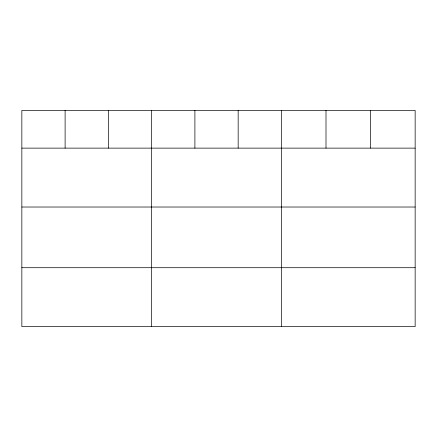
<?xml version="1.0" encoding="UTF-8"?>
<svg xmlns="http://www.w3.org/2000/svg" width="437" height="437" viewBox="0 0 437 437"><rect width="100%" height="100%" fill="white"/><g stroke="black" fill="none" stroke-linecap="round" stroke-linejoin="round"><path stroke-width="0.66" d="M415.15 148.127L415.15 326.603L21.85 326.603L21.85 110.397L415.15 110.397L415.15 148.127L21.85 148.127M21.85 207.023L415.15 207.023M21.85 267.706L415.15 267.706M370.576 110.397L370.576 148.127M326.002 110.397L326.002 148.127M281.428 110.397L281.428 326.603M238.165 110.397L238.165 148.127M194.902 110.397L194.902 148.127M151.639 110.397L151.639 326.603M108.376 110.397L108.376 148.127M65.113 110.397L65.113 148.127"/></g></svg>
